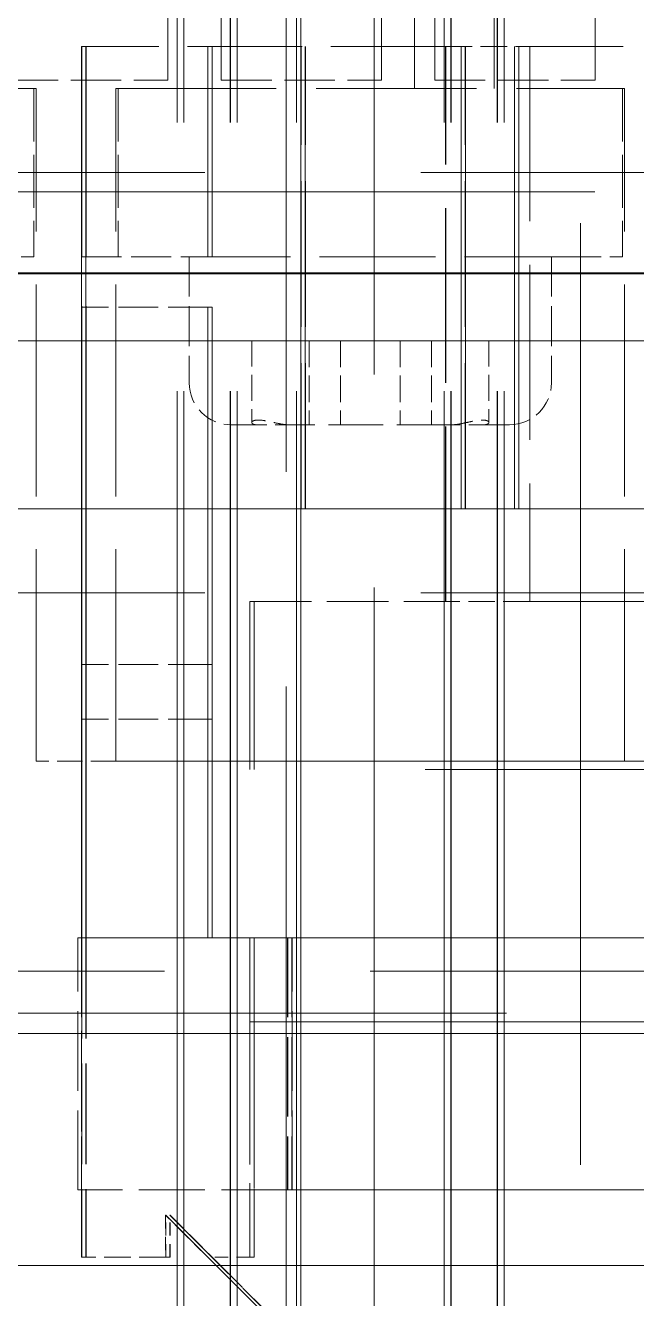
# Model space of a CAD drawing. Header units: millimetres. Extents: x 0 to 5945, y 0 to 4205.
# Drawn here: x 1748.27 to 1755.54, y 2259.57 to 2274.71 of the extents above; entities that cross this region are included whole.
import ezdxf

# ---------------------------------------------------------------- set-up
doc = ezdxf.new("R2010")
doc.units = ezdxf.units.MM
doc.header["$LTSCALE"] = 5
doc.linetypes.add('DASHED', pattern=[0.2067, 0.1654, -0.0413])
doc.layers.add('가려진 것(ISO)', color=2, linetype='DASHED', lineweight=18)
doc.layers.add('가시적인 것(ISO)', color=3, linetype='Continuous', lineweight=40)

msp = doc.modelspace()

# ---------------------------------------------------------------- linework, layer by layer
at = {"layer": '가려진 것(ISO)', "ltscale": 12.363597}
msp.add_line((1751.376, 2317.957), (1751.376, 2202.957), dxfattribs=at)
at = {"layer": '가려진 것(ISO)', "ltscale": 12.256087}
msp.add_line((1752.423, 2293.357), (1752.423, 2255.357), dxfattribs=at)
at = {"layer": '가려진 것(ISO)', "ltscale": 15.481374}
for p, q in [((1750.078, 2286.357), (1750.078, 2254.357)), ((1750.158, 2286.357), (1750.158, 2254.357)), ((1750.708, 2286.357), (1750.708, 2254.357)), ((1750.713, 2286.357), (1750.713, 2254.357)), ((1750.793, 2286.357), (1750.793, 2254.357)), ((1751.498, 2286.357), (1751.498, 2254.357)), ((1751.548, 2286.357), (1751.548, 2254.357)), ((1753.253, 2286.357), (1753.253, 2254.357)), ((1753.333, 2286.357), (1753.333, 2254.357)), ((1753.337, 2286.357), (1753.337, 2254.357)), ((1753.887, 2286.357), (1753.887, 2254.357)), ((1753.888, 2286.357), (1753.888, 2254.357)), ((1753.968, 2286.357), (1753.968, 2254.357))]:
    msp.add_line(p, q, dxfattribs=at)
at = {"layer": '가려진 것(ISO)', "ltscale": 13.546203}
msp.add_line((1754.877, 2286.357), (1754.877, 2258.357), dxfattribs=at)
at = {"layer": '가려진 것(ISO)', "ltscale": 2.476006}
for p, q in [((1752.901, 2273.957), (1752.901, 2280.457)), ((1753.851, 2273.957), (1753.851, 2280.457))]:
    msp.add_line(p, q, dxfattribs=at)
at = {"layer": '가려진 것(ISO)', "ltscale": 2.095066}
for p, q in [((1749.969, 2274.058), (1749.969, 2279.558)), ((1750.604, 2279.558), (1750.604, 2274.058)), ((1752.509, 2274.058), (1752.509, 2279.558)), ((1753.144, 2279.558), (1753.144, 2274.058)), ((1755.049, 2274.058), (1755.049, 2279.558)), ((1751.55, 2274.457), (1751.55, 2268.957)), ((1751.551, 2268.957), (1751.551, 2274.457)), ((1751.551, 2274.457), (1751.551, 2268.957)), ((1751.552, 2268.957), (1751.552, 2274.457)), ((1751.601, 2274.457), (1751.601, 2268.957)), ((1751.602, 2268.957), (1751.602, 2274.457)), ((1751.603, 2274.457), (1751.603, 2268.957)), ((1751.604, 2268.957), (1751.604, 2274.457)), ((1753.455, 2268.957), (1753.455, 2274.457)), ((1753.456, 2274.457), (1753.456, 2268.957)), ((1753.456, 2268.957), (1753.456, 2274.457)), ((1753.457, 2274.457), (1753.457, 2268.957)), ((1753.506, 2268.957), (1753.506, 2274.457)), ((1753.507, 2274.457), (1753.507, 2268.957)), ((1753.508, 2268.957), (1753.508, 2274.457)), ((1753.509, 2274.457), (1753.509, 2268.957)), ((1754.09, 2274.457), (1754.09, 2268.957)), ((1754.091, 2268.957), (1754.091, 2274.457)), ((1754.091, 2274.457), (1754.091, 2268.957)), ((1754.092, 2268.957), (1754.092, 2274.457)), ((1754.141, 2274.457), (1754.141, 2268.957)), ((1754.142, 2268.957), (1754.142, 2274.457)), ((1754.143, 2274.457), (1754.143, 2268.957)), ((1754.144, 2268.957), (1754.144, 2274.457))]:
    msp.add_line(p, q, dxfattribs=at)
at = {"layer": '가려진 것(ISO)', "ltscale": 1.649367}
msp.add_line((1753.272, 2274.457), (1748.942, 2274.457), dxfattribs=at)
at = {"layer": '가려진 것(ISO)', "ltscale": 4.037857}
for p, q in [((1748.942, 2274.457), (1748.942, 2263.857)), ((1748.945, 2263.857), (1748.945, 2274.457)), ((1748.993, 2274.457), (1748.993, 2263.857)), ((1748.996, 2263.857), (1748.996, 2274.457))]:
    msp.add_line(p, q, dxfattribs=at)
at = {"layer": '가려진 것(ISO)', "ltscale": 0.952248}
for p, q in [((1748.943, 2274.457), (1748.943, 2271.957)), ((1748.945, 2271.957), (1748.945, 2274.457)), ((1748.994, 2274.457), (1748.994, 2271.957)), ((1748.996, 2271.957), (1748.996, 2274.457)), ((1750.443, 2271.957), (1750.443, 2274.457)), ((1750.445, 2274.457), (1750.445, 2271.957)), ((1750.494, 2271.957), (1750.494, 2274.457)), ((1750.496, 2274.457), (1750.496, 2271.957)), ((1750.443, 2271.357), (1750.444, 2271.357)), ((1750.444, 2271.357), (1750.443, 2271.357)), ((1750.496, 2271.357), (1750.494, 2271.357)), ((1750.494, 2271.357), (1750.496, 2271.357))]:
    msp.add_line(p, q, dxfattribs=at)
at = {"layer": '가려진 것(ISO)', "ltscale": 0.228464}
for p, q in [((1753.272, 2274.457), (1753.273, 2274.457)), ((1753.273, 2267.857), (1753.272, 2267.857))]:
    msp.add_line(p, q, dxfattribs=at)
at = {"layer": '가려진 것(ISO)', "ltscale": 2.5141}
for p, q in [((1753.272, 2267.857), (1753.272, 2274.457)), ((1753.273, 2267.857), (1753.273, 2274.457)), ((1754.272, 2274.457), (1754.272, 2267.857)), ((1754.273, 2274.457), (1754.273, 2267.857))]:
    msp.add_line(p, q, dxfattribs=at)
at = {"layer": '가려진 것(ISO)', "ltscale": 0.380727}
for p, q in [((1753.273, 2274.457), (1754.272, 2274.457)), ((1754.272, 2267.857), (1753.273, 2267.857))]:
    msp.add_line(p, q, dxfattribs=at)
at = {"layer": '가려진 것(ISO)', "ltscale": 1.988178}
msp.add_line((1759.492, 2274.457), (1754.272, 2274.457), dxfattribs=at)
at = {"layer": '가려진 것(ISO)', "ltscale": 0.725589}
for p, q in [((1748.064, 2274.058), (1749.969, 2274.058)), ((1750.604, 2274.058), (1752.509, 2274.058)), ((1753.144, 2274.058), (1755.049, 2274.058)), ((1751.55, 2268.957), (1753.455, 2268.957)), ((1753.455, 2268.957), (1753.456, 2268.957)), ((1753.456, 2268.957), (1753.457, 2268.957)), ((1753.507, 2268.957), (1753.506, 2268.957)), ((1753.509, 2268.957), (1753.508, 2268.957)), ((1754.09, 2268.957), (1755.995, 2268.957))]:
    msp.add_line(p, q, dxfattribs=at)
at = {"layer": '가려진 것(ISO)', "ltscale": 2.304583}
for p, q in [((1742.351, 2273.957), (1748.401, 2273.957)), ((1749.351, 2273.957), (1755.401, 2273.957))]:
    msp.add_line(p, q, dxfattribs=at)
at = {"layer": '가려진 것(ISO)', "ltscale": 0.761779}
for p, q in [((1748.376, 2273.957), (1748.376, 2271.957)), ((1749.376, 2273.957), (1749.376, 2271.957)), ((1755.376, 2273.957), (1755.376, 2271.957)), ((1750.942, 2265.857), (1750.942, 2267.857)), ((1750.945, 2267.857), (1750.945, 2265.857)), ((1750.993, 2265.857), (1750.993, 2267.857)), ((1750.996, 2267.857), (1750.996, 2265.857)), ((1748.942, 2263.857), (1750.942, 2263.857))]:
    msp.add_line(p, q, dxfattribs=at)
at = {"layer": '가려진 것(ISO)', "ltscale": 3.047415}
for p, q in [((1748.401, 2265.957), (1748.401, 2273.957)), ((1749.351, 2265.957), (1749.351, 2273.957)), ((1755.401, 2265.957), (1755.401, 2273.957))]:
    msp.add_line(p, q, dxfattribs=at)
at = {"layer": '가려진 것(ISO)', "ltscale": 12.433478}
for p, q in [((1714.426, 2272.958), (1765.826, 2272.958)), ((1714.426, 2267.958), (1765.826, 2267.958))]:
    msp.add_line(p, q, dxfattribs=at)
at = {"layer": '가려진 것(ISO)', "ltscale": 12.965651}
msp.add_line((1704.126, 2272.73), (1771.126, 2272.73), dxfattribs=at)
at = {"layer": '가려진 것(ISO)', "ltscale": 0.299089}
for p, q in [((1747.876, 2271.957), (1748.376, 2271.957)), ((1754.876, 2271.957), (1755.376, 2271.957))]:
    msp.add_line(p, q, dxfattribs=at)
at = {"layer": '가려진 것(ISO)', "ltscale": 0.571309}
for p, q in [((1748.943, 2271.957), (1750.443, 2271.957)), ((1750.223, 2271.957), (1750.223, 2270.457)), ((1754.53, 2271.957), (1754.53, 2270.457)), ((1750.443, 2271.357), (1748.943, 2271.357)), ((1750.443, 2271.357), (1748.943, 2271.357)), ((1750.443, 2267.107), (1748.943, 2267.107)), ((1750.443, 2266.457), (1748.943, 2266.457)), ((1750.443, 2266.457), (1748.943, 2266.457))]:
    msp.add_line(p, q, dxfattribs=at)
at = {"layer": '가려진 것(ISO)', "ltscale": 1.447469}
for p, q in [((1750.443, 2271.957), (1750.445, 2271.957)), ((1750.496, 2271.957), (1750.494, 2271.957)), ((1748.942, 2260.057), (1748.942, 2263.857)), ((1748.945, 2263.857), (1748.945, 2260.057)), ((1748.993, 2263.857), (1748.993, 2260.057)), ((1748.996, 2263.857), (1748.996, 2260.057)), ((1750.942, 2263.857), (1750.942, 2260.057)), ((1750.996, 2263.857), (1750.996, 2260.057))]:
    msp.add_line(p, q, dxfattribs=at)
at = {"layer": '가려진 것(ISO)', "ltscale": 0.018691}
for p, q in [((1750.445, 2271.957), (1750.494, 2271.957)), ((1750.494, 2266.457), (1750.445, 2266.457)), ((1750.445, 2266.457), (1750.494, 2266.457))]:
    msp.add_line(p, q, dxfattribs=at)
at = {"layer": '가려진 것(ISO)', "ltscale": 1.668632}
msp.add_line((1754.876, 2271.957), (1750.496, 2271.957), dxfattribs=at)
at = {"layer": '가려진 것(ISO)', "ltscale": 1.866503}
for p, q in [((1748.943, 2271.357), (1748.943, 2266.457)), ((1748.944, 2266.457), (1748.944, 2271.357)), ((1748.994, 2271.357), (1748.994, 2266.457)), ((1748.996, 2266.457), (1748.996, 2271.357)), ((1750.443, 2266.457), (1750.443, 2271.357)), ((1750.444, 2271.357), (1750.444, 2266.457)), ((1750.494, 2266.457), (1750.494, 2271.357)), ((1750.496, 2271.357), (1750.496, 2266.457))]:
    msp.add_line(p, q, dxfattribs=at)
at = {"layer": '가려진 것(ISO)', "ltscale": 1.618892}
for p, q in [((1748.943, 2271.357), (1748.943, 2267.107)), ((1748.944, 2267.107), (1748.944, 2271.357)), ((1748.994, 2271.357), (1748.994, 2267.107)), ((1748.996, 2267.107), (1748.996, 2271.357)), ((1750.443, 2267.107), (1750.443, 2271.357)), ((1750.444, 2271.357), (1750.444, 2267.107)), ((1750.494, 2267.107), (1750.494, 2271.357)), ((1750.496, 2271.357), (1750.496, 2267.107))]:
    msp.add_line(p, q, dxfattribs=at)
at = {"layer": '가려진 것(ISO)', "ltscale": 0.018934}
for p, q in [((1750.494, 2271.357), (1750.444, 2271.357)), ((1750.494, 2271.357), (1750.444, 2271.357)), ((1750.444, 2267.107), (1750.494, 2267.107))]:
    msp.add_line(p, q, dxfattribs=at)
at = {"layer": '가려진 것(ISO)', "ltscale": 13.933236}
msp.add_line((1704.126, 2270.958), (1776.126, 2270.958), dxfattribs=at)
at = {"layer": '가려진 것(ISO)', "ltscale": 0.23742}
for p, q in [((1751.418, 2270.957), (1750.966, 2270.957)), ((1753.787, 2270.957), (1753.335, 2270.957))]:
    msp.add_line(p, q, dxfattribs=at)
at = {"layer": '가려진 것(ISO)', "ltscale": 0.370335}
for p, q in [((1750.966, 2270.957), (1750.966, 2269.985)), ((1753.787, 2270.957), (1753.787, 2269.985))]:
    msp.add_line(p, q, dxfattribs=at)
at = {"layer": '가려진 것(ISO)', "ltscale": 0.325823}
for p, q in [((1751.418, 2270.957), (1752.023, 2270.957)), ((1752.73, 2270.957), (1753.335, 2270.957))]:
    msp.add_line(p, q, dxfattribs=at)
at = {"layer": '가려진 것(ISO)', "ltscale": 0.380839}
for p, q in [((1751.649, 2270.957), (1751.649, 2269.957)), ((1752.023, 2270.957), (1752.023, 2269.957)), ((1752.73, 2270.957), (1752.73, 2269.957)), ((1753.104, 2270.957), (1753.104, 2269.957)), ((1750.945, 2262.857), (1750.945, 2263.857)), ((1750.993, 2262.857), (1750.993, 2263.857)), ((1749.942, 2260.057), (1748.942, 2260.057))]:
    msp.add_line(p, q, dxfattribs=at)
at = {"layer": '가려진 것(ISO)', "ltscale": 0.269265}
for p, q in [((1752.023, 2270.957), (1752.73, 2270.957)), ((1750.442, 2260.057), (1749.942, 2260.557)), ((1749.996, 2260.557), (1750.496, 2260.057))]:
    msp.add_line(p, q, dxfattribs=at)
at = {"layer": '가려진 것(ISO)', "ltscale": 0.393389}
for p, q in [((1751.036, 2269.957), (1750.723, 2269.957)), ((1754.03, 2269.957), (1753.717, 2269.957))]:
    msp.add_line(p, q, dxfattribs=at)
at = {"layer": '가려진 것(ISO)', "ltscale": 0.00438}
for p, q in [((1751.044, 2269.957), (1751.036, 2269.957)), ((1753.717, 2269.957), (1753.709, 2269.957))]:
    msp.add_line(p, q, dxfattribs=at)
at = {"layer": '가려진 것(ISO)', "ltscale": 0.196935}
for p, q in [((1751.409, 2269.957), (1751.044, 2269.957)), ((1753.709, 2269.957), (1753.343, 2269.957))]:
    msp.add_line(p, q, dxfattribs=at)
at = {"layer": '가려진 것(ISO)', "ltscale": 0.786878}
msp.add_line((1753.343, 2269.957), (1751.409, 2269.957), dxfattribs=at)
at = {"layer": '가려진 것(ISO)', "ltscale": 12.578616}
for p, q in [((1707.626, 2268.958), (1772.626, 2268.958)), ((1772.626, 2265.958), (1707.626, 2265.958))]:
    msp.add_line(p, q, dxfattribs=at)
at = {"layer": '가려진 것(ISO)', "ltscale": 11.449189}
msp.add_line((1751.55, 2268.957), (1727.885, 2268.957), dxfattribs=at)
at = {"layer": '가려진 것(ISO)', "ltscale": 1.90819e-05}
for p, q in [((1753.456, 2268.957), (1753.456, 2268.957)), ((1753.507, 2268.957), (1753.508, 2268.957))]:
    msp.add_line(p, q, dxfattribs=at)
at = {"layer": '가려진 것(ISO)', "ltscale": 0.01857}
msp.add_line((1753.457, 2268.957), (1753.506, 2268.957), dxfattribs=at)
at = {"layer": '가려진 것(ISO)', "ltscale": 0.22146}
msp.add_line((1754.09, 2268.957), (1753.509, 2268.957), dxfattribs=at)
at = {"layer": '가려진 것(ISO)', "ltscale": 0.887489}
msp.add_line((1750.942, 2267.857), (1753.272, 2267.857), dxfattribs=at)
at = {"layer": '가려진 것(ISO)', "ltscale": 4.45689}
msp.add_line((1754.272, 2267.857), (1765.972, 2267.857), dxfattribs=at)
at = {"layer": '가려진 것(ISO)', "ltscale": 0.350074}
for p, q in [((1748.943, 2267.107), (1748.943, 2266.457)), ((1748.945, 2266.457), (1748.944, 2267.107)), ((1748.994, 2267.107), (1748.994, 2266.457)), ((1748.996, 2266.457), (1748.996, 2267.107)), ((1750.443, 2266.457), (1750.443, 2267.107)), ((1750.444, 2267.107), (1750.445, 2266.457)), ((1750.494, 2266.457), (1750.494, 2267.107)), ((1750.496, 2267.107), (1750.496, 2266.457))]:
    msp.add_line(p, q, dxfattribs=at)
at = {"layer": '가려진 것(ISO)', "ltscale": 0.000368826}
for p, q in [((1750.444, 2267.107), (1750.443, 2267.107)), ((1750.494, 2267.107), (1750.496, 2267.107)), ((1750.443, 2266.457), (1750.444, 2266.457)), ((1750.494, 2266.457), (1750.496, 2266.457))]:
    msp.add_line(p, q, dxfattribs=at)
at = {"layer": '가려진 것(ISO)', "ltscale": 0.990342}
for p, q in [((1748.943, 2266.457), (1748.943, 2263.857)), ((1748.943, 2266.457), (1748.943, 2263.857)), ((1748.945, 2263.857), (1748.945, 2266.457)), ((1748.945, 2263.857), (1748.945, 2266.457)), ((1748.994, 2266.457), (1748.994, 2263.857)), ((1748.994, 2266.457), (1748.994, 2263.857)), ((1748.996, 2263.857), (1748.996, 2266.457)), ((1748.996, 2263.857), (1748.996, 2266.457)), ((1750.443, 2263.857), (1750.443, 2266.457)), ((1750.443, 2263.857), (1750.443, 2266.457)), ((1750.445, 2266.457), (1750.445, 2263.857)), ((1750.445, 2266.457), (1750.445, 2263.857)), ((1750.494, 2263.857), (1750.494, 2266.457)), ((1750.494, 2263.857), (1750.494, 2266.457)), ((1750.496, 2266.457), (1750.496, 2263.857)), ((1750.496, 2266.457), (1750.496, 2263.857))]:
    msp.add_line(p, q, dxfattribs=at)
at = {"layer": '가려진 것(ISO)', "ltscale": 0.247511}
for p, q in [((1750.443, 2266.457), (1750.443, 2266.457)), ((1750.444, 2266.457), (1750.445, 2266.457)), ((1750.494, 2266.457), (1750.494, 2266.457)), ((1750.496, 2266.457), (1750.496, 2266.457))]:
    msp.add_line(p, q, dxfattribs=at)
at = {"layer": '가려진 것(ISO)', "ltscale": 0.361792}
for p, q in [((1749.351, 2265.957), (1748.401, 2265.957)), ((1756.351, 2265.957), (1755.401, 2265.957))]:
    msp.add_line(p, q, dxfattribs=at)
at = {"layer": '가려진 것(ISO)', "ltscale": 10.111273}
for p, q in [((1771.842, 2265.857), (1750.942, 2265.857)), ((1750.943, 2262.857), (1771.843, 2262.857))]:
    msp.add_line(p, q, dxfattribs=at)
at = {"layer": '가려진 것(ISO)', "ltscale": 0.017072}
msp.add_line((1748.897, 2263.857), (1748.942, 2263.857), dxfattribs=at)
at = {"layer": '가려진 것(ISO)', "ltscale": 1.142718}
for p, q in [((1748.897, 2260.857), (1748.897, 2263.857)), ((1748.941, 2263.857), (1748.941, 2260.857)), ((1751.392, 2263.857), (1751.392, 2260.857)), ((1751.397, 2263.857), (1751.397, 2260.857)), ((1751.441, 2263.857), (1751.441, 2260.857)), ((1751.446, 2260.857), (1751.446, 2263.857))]:
    msp.add_line(p, q, dxfattribs=at)
at = {"layer": '가려진 것(ISO)', "ltscale": 12.046444}
msp.add_line((1748.942, 2263.857), (1773.842, 2263.857), dxfattribs=at)
at = {"layer": '가려진 것(ISO)', "ltscale": 7.618686}
for p, q in [((1771.392, 2263.857), (1751.392, 2263.857)), ((1771.392, 2260.857), (1751.392, 2260.857))]:
    msp.add_line(p, q, dxfattribs=at)
at = {"layer": '가려진 것(ISO)', "ltscale": 11.852927}
msp.add_line((1715.626, 2263.458), (1764.626, 2263.458), dxfattribs=at)
at = {"layer": '가려진 것(ISO)', "ltscale": 12.706322}
for p, q in [((1717.223, 2262.958), (1782.223, 2262.958)), ((1782.223, 2259.958), (1717.223, 2259.958))]:
    msp.add_line(p, q, dxfattribs=at)
at = {"layer": '가려진 것(ISO)', "ltscale": 1.06653}
for p, q in [((1750.943, 2260.057), (1750.943, 2262.857)), ((1750.996, 2262.857), (1750.996, 2260.057))]:
    msp.add_line(p, q, dxfattribs=at)
at = {"layer": '가려진 것(ISO)', "ltscale": 12.666578}
msp.add_line((1668.126, 2262.718), (1812.126, 2262.718), dxfattribs=at)
at = {"layer": '가려진 것(ISO)', "ltscale": 0.950373}
msp.add_line((1751.392, 2260.857), (1748.897, 2260.857), dxfattribs=at)
at = {"layer": '가려진 것(ISO)', "ltscale": 0.19037}
for p, q in [((1749.942, 2260.557), (1749.942, 2260.057)), ((1749.945, 2260.057), (1749.945, 2260.557)), ((1749.993, 2260.057), (1749.993, 2260.557)), ((1749.996, 2260.057), (1749.996, 2260.557)), ((1750.942, 2260.057), (1750.442, 2260.057))]:
    msp.add_line(p, q, dxfattribs=at)
at = {"layer": '가려진 것(ISO)', "ltscale": 2.32363}
for p, q in [((1749.945, 2260.557), (1749.942, 2260.557)), ((1749.993, 2260.557), (1749.996, 2260.557)), ((1749.945, 2260.057), (1749.942, 2260.057)), ((1749.993, 2260.057), (1749.996, 2260.057))]:
    msp.add_line(p, q, dxfattribs=at)
at = {"layer": '가려진 것(ISO)', "ltscale": 1.185105}
for p, q in [((1749.945, 2260.557), (1752.145, 2258.357)), ((1749.993, 2260.557), (1752.193, 2258.357))]:
    msp.add_line(p, q, dxfattribs=at)
at = {"layer": '가려진 것(ISO)', "ltscale": 0.018259}
msp.add_line((1749.945, 2260.057), (1749.993, 2260.057), dxfattribs=at)
at = {"layer": '가려진 것(ISO)', "ltscale": 0.91574}
for p, q in [((1750.443, 2260.057), (1752.143, 2258.357)), ((1752.196, 2258.357), (1750.496, 2260.057))]:
    msp.add_line(p, q, dxfattribs=at)
at = {"layer": '가려진 것(ISO)', "ltscale": 0.457027}
for p, q in [((1750.943, 2260.057), (1750.942, 2260.057)), ((1750.996, 2260.057), (1750.996, 2260.057))]:
    msp.add_line(p, q, dxfattribs=at)
at = {"layer": '가려진 것(ISO)', "ltscale": 0.020097}
msp.add_line((1750.943, 2260.057), (1750.996, 2260.057), dxfattribs=at)
at = {"layer": '가려진 것(ISO)', "ltscale": 0.299089}
for centre, start, end in [((1750.723, 2270.457), 180, 270), ((1754.03, 2270.457), 270, 0)]:
    msp.add_arc(centre, 0.5, start, end, dxfattribs=at)
at = {"layer": '가려진 것(ISO)', "ltscale": 0.311338}
for points in [[(1751.036, 2269.957), (1751.019, 2269.957), (1751.006, 2269.959), (1750.982, 2269.965), (1750.974, 2269.97), (1750.965, 2269.982), (1750.965, 2269.989), (1750.977, 2270.002), (1750.989, 2270.008), (1751.024, 2270.014), (1751.045, 2270.015), (1751.097, 2270.011), (1751.126, 2270.006), (1751.191, 2269.993), (1751.227, 2269.985), (1751.293, 2269.971), (1751.323, 2269.965), (1751.372, 2269.959), (1751.392, 2269.957), (1751.409, 2269.957)], [(1753.343, 2269.957), (1753.361, 2269.957), (1753.381, 2269.959), (1753.427, 2269.965), (1753.453, 2269.97), (1753.51, 2269.982), (1753.541, 2269.989), (1753.604, 2270.002), (1753.635, 2270.008), (1753.69, 2270.014), (1753.713, 2270.015), (1753.753, 2270.011), (1753.767, 2270.006), (1753.786, 2269.993), (1753.789, 2269.985), (1753.781, 2269.971), (1753.772, 2269.965), (1753.747, 2269.959), (1753.733, 2269.957), (1753.717, 2269.957)]]:
    msp.add_open_spline(points, degree=3, knots=[0.17059599, 0.17059599, 0.17059599, 0.17059599, 0.177827, 0.177827, 0.18607071, 0.18607071, 0.19559567, 0.19559567, 0.20559758, 0.20559758, 0.21517808, 0.21517808, 0.22505637, 0.22505637, 0.23591621, 0.23591621, 0.2454181, 0.2454181, 0.25259342, 0.25259342, 0.25259342, 0.25259342], dxfattribs=at)
at = {"layer": '가시적인 것(ISO)'}
msp.add_line((2158.676, 2271.757), (1464.076, 2271.757), dxfattribs=at)

doc.saveas('drawing.dxf')
